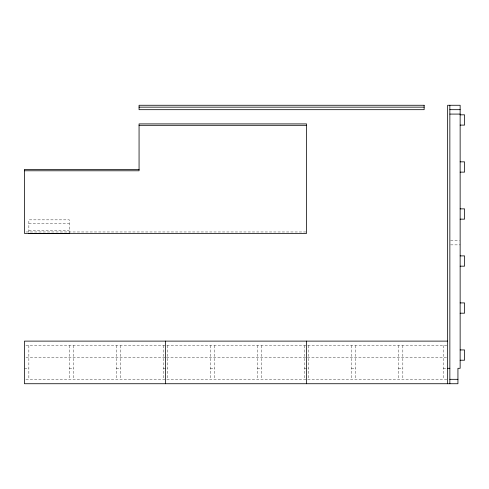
<?xml version="1.0" encoding="UTF-8"?>
<svg xmlns="http://www.w3.org/2000/svg" width="489" height="489" viewBox="0 0 489 489"><rect width="100%" height="100%" fill="white"/><g stroke="black" fill="none" stroke-linecap="round" stroke-linejoin="round"><path stroke-width="0.37" stroke-dasharray="2.44 1.83" d="M28.857 223.222L69.267 223.222M28.857 230.233L69.267 230.233M25.972 231.969L305.821 231.969M450.589 240.46L459.409 240.46M450.589 244.867L460.143 244.867M25.917 345.527L447.649 345.527M25.978 357.282L165.771 357.282M166.535 357.282L446.885 357.282M24.45 368.303L28.857 368.303M69.267 368.303L73.674 368.303M116.29 368.303L120.697 368.303M163.314 368.303L167.721 368.303M210.337 368.303L214.744 368.303M257.361 368.303L261.768 368.303M304.378 368.303L308.791 368.303M351.402 368.303L355.809 368.303M398.425 368.303L402.832 368.303M443.242 368.303L446.915 368.303M25.917 379.323L447.649 379.323M443.242 345.527L443.242 379.323M402.832 345.527L402.832 379.323M398.425 345.527L398.425 379.323M355.809 345.527L355.809 379.323M351.402 345.527L351.402 379.323M308.791 345.527L308.791 379.323M304.378 345.527L304.378 379.323M261.768 345.527L261.768 379.323M257.361 345.527L257.361 379.323M214.744 345.527L214.744 379.323M210.337 345.527L210.337 379.323M167.721 345.527L167.721 379.323M163.314 345.527L163.314 379.323M120.697 345.527L120.697 379.323M116.29 345.527L116.29 379.323M73.674 345.527L73.674 379.323M69.267 233.608L69.267 219.842L28.857 219.842L28.857 233.608M69.267 345.527L69.267 379.323M28.857 345.527L28.857 379.323"/><path stroke-width="0.73" d="M139.065 107.152L424.14 107.152M449.856 109.677L460.143 109.677M449.856 114.084L460.143 114.084M460.143 114.823L464.55 114.823L464.55 125.105L460.143 125.105M139.065 125.318L306.585 125.318M460.143 161.841L464.55 161.841L464.55 172.128L460.143 172.128M139.065 169.365L24.45 169.365L24.45 233.381L306.585 233.381L306.585 123.906L139.065 123.906L139.065 170.783L24.45 170.783M460.143 208.864L464.55 208.864L464.55 219.151L460.143 219.151M28.857 233.608L69.267 233.608M460.143 255.888L464.55 255.888L464.55 266.175L460.143 266.175M460.143 302.911L464.55 302.911L464.55 313.198L460.143 313.198M447.649 341.114L24.45 341.114L24.45 383.731L457.936 383.731L457.936 368.303L460.143 368.303L460.143 105.269L447.649 105.269L447.649 383.731M460.143 349.935L464.55 349.935L464.55 360.222L460.143 360.222M447.649 368.303L449.856 368.303M449.856 379.323L457.936 379.323M449.856 105.269L449.856 383.731M306.585 341.114L306.585 383.731M165.514 341.114L165.514 383.731M424.14 105.269L139.065 105.269L139.065 109.683L424.14 109.683L424.14 105.269"/></g></svg>
